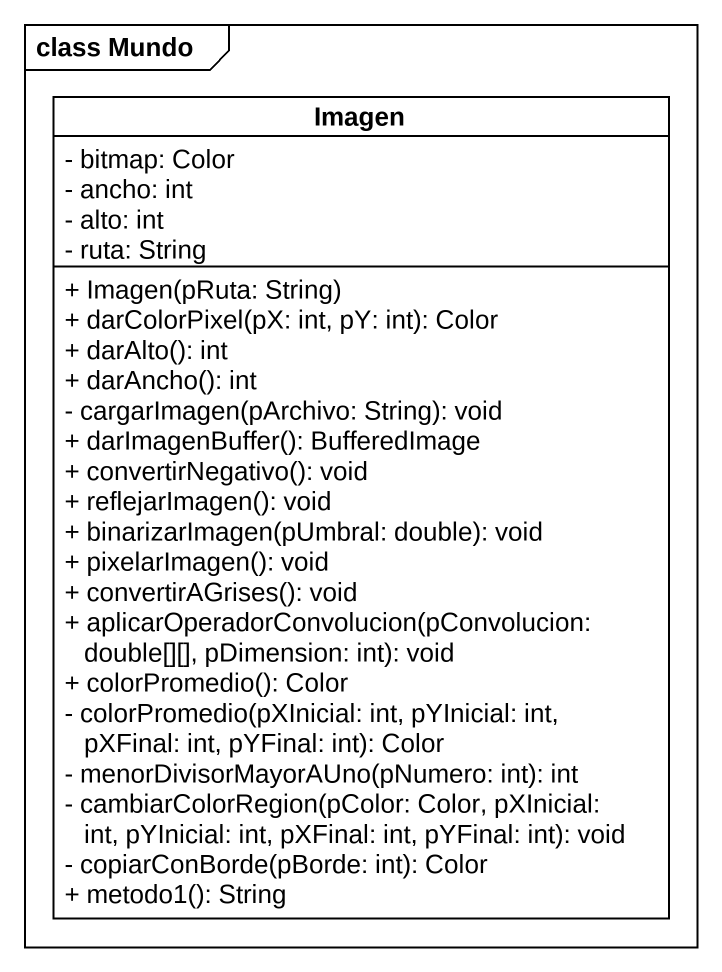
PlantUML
@startuml
mainframe class Mundo
hide circle
hide empty members
skinparam classAttributeIconSize 0
class Imagen {
  - bitmap: Color
  - ancho: int
  - alto: int
  - ruta: String
  + Imagen(pRuta: String)
  + darColorPixel(pX: int, pY: int): Color
  + darAlto(): int
  + darAncho(): int
  - cargarImagen(pArchivo: String): void
  + darImagenBuffer(): BufferedImage
  + convertirNegativo(): void
  + reflejarImagen(): void
  + binarizarImagen(pUmbral: double): void
  + pixelarImagen(): void
  + convertirAGrises(): void
  + aplicarOperadorConvolucion(pConvolucion: double[][], pDimension: int): void
  + colorPromedio(): Color
  - colorPromedio(pXInicial: int, pYInicial: int, pXFinal: int, pYFinal: int): Color
  - menorDivisorMayorAUno(pNumero: int): int
  - cambiarColorRegion(pColor: Color, pXInicial: int, pYInicial: int, pXFinal: int, pYFinal: int): void
  - copiarConBorde(pBorde: int): Color
  + metodo1(): String
}
@enduml
